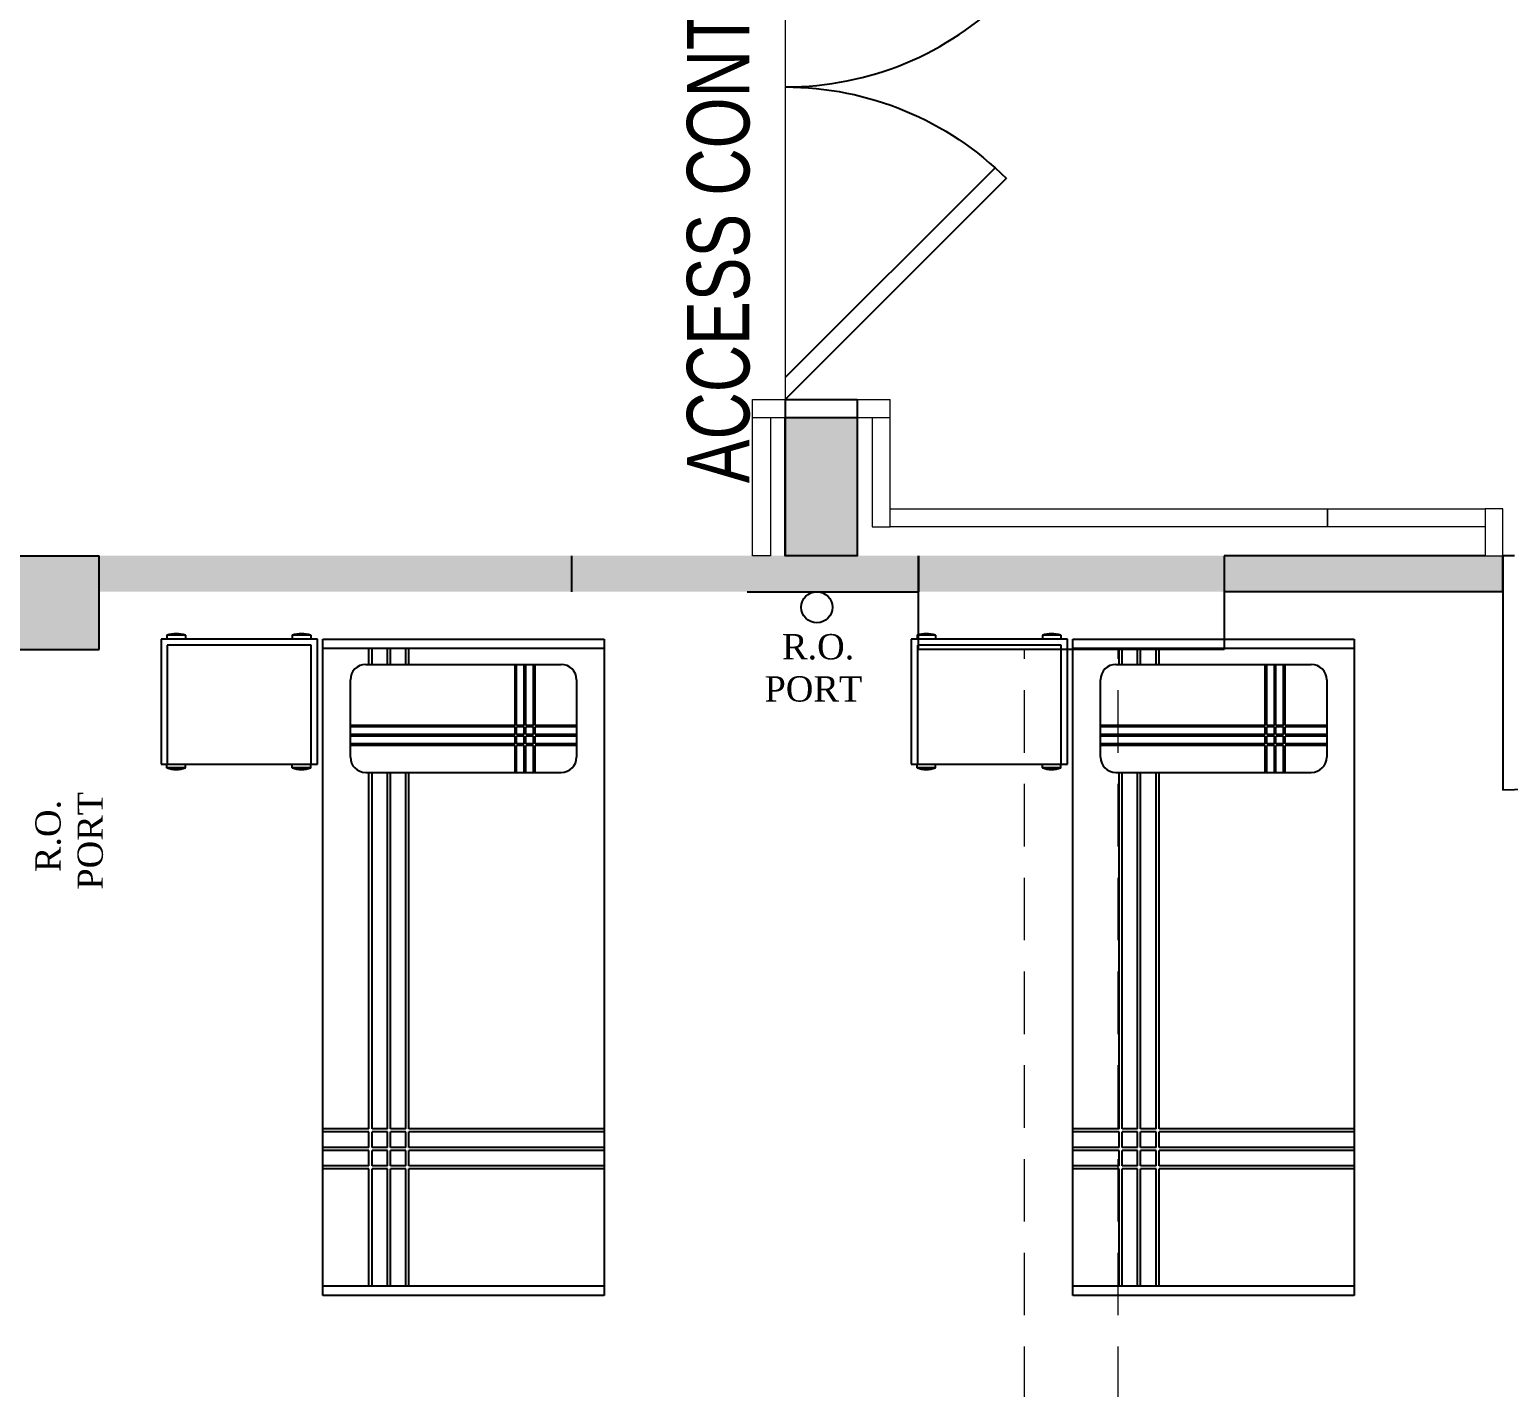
# Model space of a CAD drawing. Extents: x 11034434 to 11724204, y -4674497 to -3911811.
# Drawn here: x 11299033 to 11303764, y -4655363 to -4651018 of the extents above; entities that cross this region are included whole.
import ezdxf

# ---------------------------------------------------------------- set-up
doc = ezdxf.new("R2010")
doc.units = 0
doc.header["$MEASUREMENT"] = 0
doc.linetypes.add('CENTER', pattern=[0])
doc.linetypes.add('HIDDEN', pattern=[0.375, 0.25, -0.125])
doc.layers.get('0').update_dxf_attribs({"color": 251, "linetype": 'CONTINUOUS'})
for name, color, linetype, lineweight in [('0.0', 251, 'CONTINUOUS', 0), ('OT TEXT', 251, 'CONTINUOUS', 5), ('WALL PANEL', 7, 'CONTINUOUS', 15)]:
    doc.layers.add(name, color=color, linetype=linetype, lineweight=lineweight)
for name, color, linetype in [('BEAM', 251, 'CONTINUOUS'), ('HATCH', 251, 'CONTINUOUS'), ('HS', 251, 'CONTINUOUS')]:
    doc.layers.add(name, color=color, linetype=linetype)
doc.styles.add('ARIAL', font='arial.ttf', dxfattribs={"width": 0.75})
doc.styles.get("Standard").update_dxf_attribs({"font": 'arial.ttf'})

msp = doc.modelspace()

# ---------------------------------------------------------------- hatches: boundary and pattern name
at = {"layer": 'HATCH', "ltscale": 500}
h = msp.add_hatch(color=251, dxfattribs=at)
h.dxf.hatch_style = 1
h.paths.add_polyline_path([(11284390.7, -4648802), (11284690.7, -4648802), (11284690.7, -4649702), (11284390.7, -4649702)])
h.paths.add_polyline_path([(11327800.7, -4652667), (11328700.7, -4652667), (11328700.7, -4652967), (11327800.7, -4652967)])
h.paths.add_polyline_path([(11302215.7, -4658732), (11302515.7, -4658732), (11302515.7, -4659632), (11302215.7, -4659632)])
h.paths.add_polyline_path([(11324600.7, -4658732), (11325200.7, -4658732), (11325200.7, -4659032), (11324600.7, -4659032)])
h.paths.add_polyline_path([(11280960.7, -4640612), (11281710.7, -4640612), (11281710.7, -4640912), (11280960.7, -4640912)])
h.paths.add_polyline_path([(11280960.7, -4644142), (11281860.7, -4644142), (11281860.7, -4644442), (11280960.7, -4644442)])
h.paths.add_polyline_path([(11317942.4, -4658632), (11318770.7, -4658632), (11318770.7, -4658932), (11317942.4, -4658932)])
h.paths.add_polyline_path([(11294185.7, -4658032), (11294485.7, -4658032), (11294485.7, -4658932), (11294185.7, -4658932)])
h.paths.add_polyline_path([(11288015.7, -4658182), (11288315.7, -4658182), (11288315.7, -4658932), (11288015.7, -4658932)])
h.paths.add_polyline_path([(11287690.7, -4658957), (11287990.7, -4658957), (11287990.7, -4659707), (11287690.7, -4659707)])
h.paths.add_polyline_path([(11280960.7, -4629742), (11281710.7, -4629742), (11281710.7, -4630042), (11280960.7, -4630042)])
h.paths.add_polyline_path([(11327800.7, -4629742), (11328700.7, -4629742), (11328700.7, -4630042), (11327800.7, -4630042)])
h.paths.add_polyline_path([(11280860.7, -4648802), (11281160.7, -4648802), (11281160.7, -4649702), (11280860.7, -4649702)])
h.paths.add_polyline_path([(11287690.7, -4658182), (11287990.7, -4658182), (11287990.7, -4658932), (11287690.7, -4658932)])
h.paths.add_polyline_path([(11327700.7, -4616012), (11328000.7, -4616012), (11328000.7, -4615033.7), (11327700.7, -4615033.7)])
h.paths.add_polyline_path([(11280960.7, -4637012), (11281710.7, -4637012), (11281710.7, -4637312), (11280960.7, -4637312)])
h.paths.add_polyline_path([(11309415.7, -4658732), (11309715.7, -4658732), (11309715.7, -4659632), (11309415.7, -4659632)])
h.paths.add_polyline_path([(11327800.7, -4609782), (11328700.7, -4609782), (11328700.7, -4610082), (11327800.7, -4610082)])
h.paths.add_polyline_path([(11327800.7, -4626142), (11328700.7, -4626142), (11328700.7, -4626442), (11327800.7, -4626442)])
h.paths.add_polyline_path([(11280960.7, -4633412), (11281710.7, -4633412), (11281710.7, -4633712), (11280960.7, -4633712)])
h.paths.add_polyline_path([(11313015.7, -4652702), (11313315.7, -4652702), (11313315.7, -4653602), (11313015.7, -4653602)])
h.paths.add_polyline_path([(11327800.7, -4633412), (11328700.7, -4633412), (11328700.7, -4633712), (11327800.7, -4633712)])
h.paths.add_polyline_path([(11286005.7, -4619012), (11286305.7, -4619012), (11286305.7, -4619612), (11286005.7, -4619612)])
h.paths.add_polyline_path([(11280960.7, -4619012), (11281860.7, -4619012), (11281860.7, -4619312), (11280960.7, -4619312)])
h.paths.add_polyline_path([(11327800.7, -4619012), (11328600.7, -4619012), (11328600.7, -4619312), (11327800.7, -4619312)])
h.paths.add_polyline_path([(11324600.7, -4647742), (11325299.6, -4647742), (11325299.6, -4648042), (11324600.7, -4648042)])
h.paths.add_polyline_path([(11321770.7, -4658632), (11322598.9, -4658632), (11322598.9, -4658932), (11321770.7, -4658932)])
h.paths.add_polyline_path([(11327800.7, -4640612), (11328700.7, -4640612), (11328700.7, -4640912), (11327800.7, -4640912)])
h.paths.add_polyline_path([(11286005.7, -4615412), (11286305.7, -4615412), (11286305.7, -4616012), (11286005.7, -4616012)])
h.paths.add_polyline_path([(11286330.7, -4615412), (11286630.7, -4615412), (11286630.7, -4616012), (11286330.7, -4616012)])
h.paths.add_polyline_path([(11282340.7, -4615112), (11282640.7, -4615112), (11282640.7, -4616012), (11282340.7, -4616012)])
h.paths.add_polyline_path([(11327800.7, -4658632), (11328700.7, -4658632), (11328700.7, -4658932), (11327800.7, -4658932)])
h.paths.add_polyline_path([(11300450.7, -4607482), (11300750.7, -4607482), (11300750.7, -4608382), (11300450.7, -4608382)])
h.paths.add_polyline_path([(11306480.7, -4607482), (11306780.7, -4607482), (11306780.7, -4608382), (11306480.7, -4608382)])
h.paths.add_polyline_path([(11284390.7, -4658182), (11284690.7, -4658182), (11284690.7, -4658932), (11284390.7, -4658932)])
h.paths.add_polyline_path([(11286330.7, -4619012), (11286630.7, -4619012), (11286630.7, -4619612), (11286330.7, -4619612)])
h.paths.add_polyline_path([(11297150.7, -4607482), (11297450.7, -4607482), (11297450.7, -4608382), (11297150.7, -4608382)])
h.paths.add_polyline_path([(11282340.7, -4609232), (11282640.7, -4609232), (11282640.7, -4609982), (11282340.7, -4609982)])
h.paths.add_polyline_path([(11286005.7, -4622612), (11286305.7, -4622612), (11286305.7, -4623212), (11286005.7, -4623212)])
h.paths.add_polyline_path([(11286330.7, -4623212), (11286630.7, -4623212), (11286630.7, -4622612), (11286330.7, -4622612)])
h.paths.add_polyline_path([(11284390.7, -4643692), (11284690.7, -4643692), (11284690.7, -4644442), (11284390.7, -4644442)])
h.paths.add_polyline_path([(11286005.7, -4609232), (11286305.7, -4609232), (11286305.7, -4609982), (11286005.7, -4609982)])
h.paths.add_polyline_path([(11283940.7, -4658957), (11284690.7, -4658957), (11284690.7, -4659257), (11283940.7, -4659257)])
h.paths.add_polyline_path([(11313015.7, -4658732), (11313315.7, -4658732), (11313315.7, -4659632), (11313015.7, -4659632)])
h.paths.add_polyline_path([(11284390.7, -4652702), (11284690.7, -4652702), (11284690.7, -4653452), (11284390.7, -4653452)])
h.paths.add_polyline_path([(11305815.7, -4658732), (11306115.7, -4658732), (11306115.7, -4659632), (11305815.7, -4659632)])
h.paths.add_polyline_path([(11327800.7, -4622612), (11328700.7, -4622612), (11328700.7, -4622912), (11327800.7, -4622912)])
h.paths.add_polyline_path([(11280960.7, -4626142), (11281710.7, -4626142), (11281710.7, -4626442), (11280960.7, -4626442)])
h.paths.add_polyline_path([(11321770.7, -4658957), (11322370.7, -4658957), (11322370.7, -4659257), (11321770.7, -4659257)])
h.paths.add_polyline_path([(11280685.7, -4658957), (11281435.7, -4658957), (11281435.7, -4659257), (11280685.7, -4659257)])
h.paths.add_polyline_path([(11318170.7, -4658957), (11318770.7, -4658957), (11318770.7, -4659257), (11318170.7, -4659257)])
h.paths.add_polyline_path([(11281860.7, -4622612), (11280960.7, -4622612), (11280960.7, -4622912), (11281860.7, -4622912)])
h.paths.add_polyline_path([(11294185.7, -4652702), (11294485.7, -4652702), (11294485.7, -4653602), (11294185.7, -4653602)])
h.paths.add_polyline_path([(11298615.7, -4658732), (11298915.7, -4658732), (11298915.7, -4659632), (11298615.7, -4659632)])
h.paths.add_polyline_path([(11318470.7, -4652702), (11318770.7, -4652702), (11318770.7, -4653602), (11318470.7, -4653602)])
h.paths.add_polyline_path([(11327800.7, -4644142), (11328700.7, -4644142), (11328700.7, -4644442), (11327800.7, -4644442)])
h.paths.add_polyline_path([(11327800.7, -4649402), (11328778.9, -4649402), (11328778.9, -4649702), (11327800.7, -4649702)])
h.paths.add_polyline_path([(11288760.7, -4609082), (11289060.7, -4609082), (11289060.7, -4609982), (11288760.7, -4609982)])
edge = h.paths.add_edge_path()
edge.add_line((11309265.7, -4609082), (11309265.7, -4609982))
edge.add_line((11321770.7, -4649702), (11322748.9, -4649702))
edge.add_line((11287690.7, -4643692), (11287690.7, -4644442))
edge.add_line((11309565.7, -4616012), (11309565.7, -4615112))
edge.add_line((11287990.7, -4653452), (11287990.7, -4652702))
edge.add_line((11288015.7, -4652702), (11288015.7, -4653452))
h.paths.add_polyline_path([(11306480.7, -4649402), (11307380.7, -4649402), (11307380.7, -4649702), (11306480.7, -4649702)], flags=17)
h.paths.add_polyline_path([(11291120.7, -4648802), (11291420.7, -4648802), (11291420.7, -4649702), (11291120.7, -4649702)], flags=17)
h.paths.add_polyline_path([(11288015.7, -4648952), (11288315.7, -4648952), (11288315.7, -4649702), (11288015.7, -4649702)], flags=17)
h.paths.add_polyline_path([(11288015.7, -4652702), (11288315.7, -4652702), (11288315.7, -4653452), (11288015.7, -4653452)], flags=17)
h.paths.add_polyline_path([(11296472.4, -4649402), (11297450.7, -4649402), (11297450.7, -4649702), (11296472.4, -4649702)], flags=17)
h.paths.add_polyline_path([(11298276.5, -4652702), (11299254.8, -4652702), (11299254.8, -4653002), (11298276.5, -4653002)], flags=17)
h.paths.add_polyline_path([(11311840.7, -4649402), (11312740.7, -4649402), (11312740.7, -4649702), (11311840.7, -4649702)], flags=17)
h.paths.add_polyline_path([(11300450.7, -4649402), (11301428.9, -4649402), (11301428.9, -4649702), (11300450.7, -4649702)], flags=17)
h.paths.add_polyline_path([(11317870.7, -4649402), (11318770.7, -4649402), (11318770.7, -4649702), (11317870.7, -4649702)], flags=17)
h.paths.add_polyline_path([(11287690.7, -4648952), (11287990.7, -4648952), (11287990.7, -4649702), (11287690.7, -4649702)], flags=17)
h.paths.add_polyline_path([(11287690.7, -4652702), (11287990.7, -4652702), (11287990.7, -4653452), (11287690.7, -4653452)], flags=17)
h.paths.add_polyline_path([(11311840.7, -4622612), (11312740.7, -4622612), (11312740.7, -4622912), (11311840.7, -4622912)], flags=17)
h.paths.add_polyline_path([(11306480.7, -4615412), (11306780.7, -4615412), (11306780.7, -4616012), (11306480.7, -4616012)], flags=16)
h.paths.add_polyline_path([(11306480.7, -4629742), (11307380.7, -4629742), (11307380.7, -4630042), (11306480.7, -4630042)], flags=17)
h.paths.add_polyline_path([(11303250.7, -4613552), (11303850.7, -4613552), (11303850.7, -4613852), (11303250.7, -4613852)], flags=17)
h.paths.add_polyline_path([(11303250.7, -4615712), (11303850.7, -4615712), (11303850.7, -4616012), (11303250.7, -4616012)], flags=16)
h.paths.add_polyline_path([(11311840.7, -4644142), (11312740.7, -4644142), (11312740.7, -4644442), (11311840.7, -4644442)], flags=17)
h.paths.add_polyline_path([(11287690.7, -4643692), (11287990.7, -4643692), (11287990.7, -4644442), (11287690.7, -4644442)], flags=17)
h.paths.add_polyline_path([(11297450.7, -4633712), (11296550.7, -4633712), (11296550.7, -4633412), (11297450.7, -4633412)], flags=17)
h.paths.add_polyline_path([(11290520.7, -4640612), (11291420.7, -4640612), (11291420.7, -4640912), (11290520.7, -4640912)], flags=17)
h.paths.add_polyline_path([(11297150.7, -4643842), (11297450.7, -4643842), (11297450.7, -4644742), (11297150.7, -4644742)], flags=17)
h.paths.add_polyline_path([(11290520.7, -4644142), (11291420.7, -4644142), (11291420.7, -4644442), (11290520.7, -4644442)], flags=17)
h.paths.add_polyline_path([(11306480.7, -4640612), (11307380.7, -4640612), (11307380.7, -4640912), (11306480.7, -4640912)], flags=17)
h.paths.add_polyline_path([(11288015.7, -4643692), (11288315.7, -4643692), (11288315.7, -4644442), (11288015.7, -4644442)], flags=17)
h.paths.add_polyline_path([(11290520.7, -4637012), (11291420.7, -4637012), (11291420.7, -4637312), (11290520.7, -4637312)], flags=17)
h.paths.add_polyline_path([(11311840.7, -4626142), (11312740.7, -4626142), (11312740.7, -4626442), (11311840.7, -4626442)], flags=17)
h.paths.add_polyline_path([(11311840.7, -4637012), (11312740.7, -4637012), (11312740.7, -4637312), (11311840.7, -4637312)], flags=17)
h.paths.add_polyline_path([(11311840.7, -4633412), (11312740.7, -4633412), (11312740.7, -4633712), (11311840.7, -4633712)], flags=17)
h.paths.add_polyline_path([(11315340.7, -4647742), (11315940.7, -4647742), (11315940.7, -4648042), (11315340.7, -4648042)], flags=17)
h.paths.add_polyline_path([(11321770.7, -4629742), (11322670.7, -4629742), (11322670.7, -4630042), (11321770.7, -4630042)], flags=17)
h.paths.add_polyline_path([(11317870.7, -4629742), (11318770.7, -4629742), (11318770.7, -4630042), (11317870.7, -4630042)], flags=17)
h.paths.add_polyline_path([(11300450.7, -4636712), (11300750.7, -4636712), (11300750.7, -4637612), (11300450.7, -4637612)], flags=17)
h.paths.add_polyline_path([(11306480.7, -4637012), (11307380.7, -4637012), (11307380.7, -4637312), (11306480.7, -4637312)], flags=17)
h.paths.add_polyline_path([(11321770.7, -4649402), (11322748.9, -4649402), (11322748.9, -4649702), (11321770.7, -4649702)], flags=17)
h.paths.add_polyline_path([(11297150.7, -4636712), (11297450.7, -4636712), (11297450.7, -4637612), (11297150.7, -4637612)], flags=17)
h.paths.add_polyline_path([(11318470.7, -4636712), (11318770.7, -4636712), (11318770.7, -4637612), (11318470.7, -4637612)], flags=17)
h.paths.add_polyline_path([(11300450.7, -4629742), (11301350.7, -4629742), (11301350.7, -4630042), (11300450.7, -4630042)], flags=17)
h.paths.add_polyline_path([(11313568.2, -4615712), (11314468.2, -4615712), (11314468.2, -4616012), (11313568.2, -4616012)], flags=17)
h.paths.add_polyline_path([(11317870.7, -4615712), (11318770.7, -4615712), (11318770.7, -4616012), (11317870.7, -4616012)], flags=17)
h.paths.add_polyline_path([(11321770.7, -4615712), (11322670.7, -4615712), (11322670.7, -4616012), (11321770.7, -4616012)], flags=17)
h.paths.add_polyline_path([(11306480.7, -4633412), (11307380.7, -4633412), (11307380.7, -4633712), (11306480.7, -4633712)], flags=17)
h.paths.add_polyline_path([(11300450.7, -4633412), (11301350.7, -4633412), (11301350.7, -4633712), (11300450.7, -4633712)], flags=17)
h.paths.add_polyline_path([(11294020.7, -4647742), (11294620.7, -4647742), (11294620.7, -4648042), (11294020.7, -4648042)], flags=17)
h.paths.add_polyline_path([(11306480.7, -4622612), (11307380.7, -4622612), (11307380.7, -4622912), (11306480.7, -4622912)], flags=17)
h.paths.add_polyline_path([(11290520.7, -4633412), (11291420.7, -4633412), (11291420.7, -4633712), (11290520.7, -4633712)], flags=17)
h.paths.add_polyline_path([(11321770.7, -4633412), (11322670.7, -4633412), (11322670.7, -4633712), (11321770.7, -4633712)], flags=17)
h.paths.add_polyline_path([(11317870.7, -4633412), (11318770.7, -4633412), (11318770.7, -4633712), (11317870.7, -4633712)], flags=17)
h.paths.add_polyline_path([(11321770.7, -4636712), (11322070.7, -4636712), (11322070.7, -4637612), (11321770.7, -4637612)], flags=17)
h.paths.add_polyline_path([(11300450.7, -4640312), (11300750.7, -4640312), (11300750.7, -4641212), (11300450.7, -4641212)], flags=17)
h.paths.add_polyline_path([(11321770.7, -4643842), (11322070.7, -4643842), (11322070.7, -4644742), (11321770.7, -4644742)], flags=17)
h.paths.add_polyline_path([(11306480.7, -4626142), (11307380.7, -4626142), (11307380.7, -4626442), (11306480.7, -4626442)], flags=17)
h.paths.add_polyline_path([(11318470.7, -4625842), (11318770.7, -4625842), (11318770.7, -4626742), (11318470.7, -4626742)], flags=17)
h.paths.add_polyline_path([(11321770.7, -4625842), (11322070.7, -4625842), (11322070.7, -4626742), (11321770.7, -4626742)], flags=17)
h.paths.add_polyline_path([(11296550.7, -4629742), (11297450.7, -4629742), (11297450.7, -4630042), (11296550.7, -4630042)], flags=17)
h.paths.add_polyline_path([(11311645.4, -4629741.8), (11312740.7, -4629742), (11312740.7, -4630042), (11311645.4, -4630041.8)], flags=17)
h.paths.add_polyline_path([(11290520.7, -4629742), (11291420.7, -4629742), (11291420.7, -4630042), (11290520.7, -4630042)], flags=17)
h.paths.add_polyline_path([(11305476.5, -4652702), (11306454.8, -4652702), (11306454.8, -4653002), (11305476.5, -4653002)], flags=17)
h.paths.add_polyline_path([(11297150.7, -4640312), (11297450.7, -4640312), (11297450.7, -4641212), (11297150.7, -4641212)], flags=17)
h.paths.add_polyline_path([(11293005.7, -4609982), (11293305.7, -4609982), (11293305.7, -4609182), (11293005.7, -4609182)], flags=17)
h.paths.add_polyline_path([(11321770.7, -4622312), (11322070.7, -4622312), (11322070.7, -4623212), (11321770.7, -4623212)], flags=17)
h.paths.add_polyline_path([(11297150.7, -4612952), (11297450.7, -4612952), (11297450.7, -4613852), (11297150.7, -4613852)], flags=17)
h.paths.add_polyline_path([(11311840.7, -4619012), (11312740.7, -4619012), (11312740.7, -4619312), (11311840.7, -4619312)], flags=17)
h.paths.add_polyline_path([(11306480.7, -4612952), (11306780.7, -4612952), (11306780.7, -4613852), (11306480.7, -4613852)], flags=17)
h.paths.add_polyline_path([(11293005.7, -4615112), (11293305.7, -4615112), (11293305.7, -4616012), (11293005.7, -4616012)], flags=17)
h.paths.add_polyline_path([(11309265.7, -4615112), (11309565.7, -4615112), (11309565.7, -4616012), (11309265.7, -4616012)], flags=16)
h.paths.add_polyline_path([(11290520.7, -4619012), (11291420.7, -4619012), (11291420.7, -4619312), (11290520.7, -4619312)], flags=17)
h.paths.add_polyline_path([(11300450.7, -4619012), (11301095.7, -4619012), (11301095.7, -4619312), (11300450.7, -4619312)], flags=17)
h.paths.add_polyline_path([(11288760.7, -4615112), (11289060.7, -4615112), (11289060.7, -4616012), (11288760.7, -4616012)], flags=17)
h.paths.add_polyline_path([(11318470.7, -4609082), (11318770.7, -4609082), (11318770.7, -4609982), (11318470.7, -4609982)], flags=17)
h.paths.add_polyline_path([(11297150.7, -4615112), (11297450.7, -4615112), (11297450.7, -4616012), (11297150.7, -4616012)], flags=17)
h.paths.add_polyline_path([(11313868.2, -4609082), (11314168.2, -4609082), (11314168.2, -4609982), (11313868.2, -4609982)], flags=17)
h.paths.add_polyline_path([(11321770.7, -4619012), (11322670.7, -4619012), (11322670.7, -4619312), (11321770.7, -4619312)], flags=17)
h.paths.add_polyline_path([(11297150.7, -4625842), (11297450.7, -4625842), (11297450.7, -4626742), (11297150.7, -4626742)], flags=17)
h.paths.add_polyline_path([(11290520.7, -4622612), (11291420.7, -4622612), (11291420.7, -4622912), (11290520.7, -4622912)], flags=17)
h.paths.add_polyline_path([(11309265.7, -4609082), (11309565.7, -4609082), (11309565.7, -4609982), (11309265.7, -4609982)], flags=17)
h.paths.add_polyline_path([(11317870.7, -4619012), (11318770.7, -4619012), (11318770.7, -4619312), (11317870.7, -4619312)], flags=17)
h.paths.add_polyline_path([(11321770.7, -4609082), (11322070.7, -4609082), (11322070.7, -4609982), (11321770.7, -4609982)], flags=17)
h.paths.add_polyline_path([(11309076.5, -4652702), (11310054.8, -4652702), (11310054.8, -4653002), (11309076.5, -4653002)], flags=17)
h.paths.add_polyline_path([(11306480.7, -4619012), (11307380.7, -4619012), (11307380.7, -4619312), (11306480.7, -4619312)], flags=17)
h.paths.add_polyline_path([(11306480.7, -4644142), (11307380.7, -4644142), (11307380.7, -4644442), (11306480.7, -4644442)], flags=17)
h.paths.add_polyline_path([(11300450.7, -4622312), (11300750.7, -4622312), (11300750.7, -4623212), (11300450.7, -4623212)], flags=17)
h.paths.add_polyline_path([(11311840.7, -4640612), (11312740.7, -4640612), (11312740.7, -4640912), (11311840.7, -4640912)], flags=17)
h.paths.add_polyline_path([(11297150.7, -4623212), (11297450.7, -4623212), (11297450.7, -4622314.4), (11297150.7, -4622314.4)], flags=17)
h.paths.add_polyline_path([(11318470.7, -4640312), (11318770.7, -4640312), (11318770.7, -4641212), (11318470.7, -4641212)], flags=17)
h.paths.add_polyline_path([(11300450.7, -4643842), (11300750.7, -4643842), (11300750.7, -4644742), (11300450.7, -4644742)], flags=17)
h.paths.add_polyline_path([(11321770.7, -4640312), (11322070.7, -4640312), (11322070.7, -4641212), (11321770.7, -4641212)], flags=17)
h.paths.add_polyline_path([(11296472.4, -4619012), (11297450.7, -4619012), (11297450.7, -4619312), (11296472.4, -4619312)], flags=17)
h.paths.add_polyline_path([(11318470.7, -4643842), (11318770.7, -4643842), (11318770.7, -4644742), (11318470.7, -4644742)], flags=17)
h.paths.add_polyline_path([(11300450.7, -4625842), (11300750.7, -4625842), (11300750.7, -4626742), (11300450.7, -4626742)], flags=17)
h.paths.add_polyline_path([(11290520.7, -4626142), (11291420.7, -4626142), (11291420.7, -4626442), (11290520.7, -4626442)], flags=17)
h.paths.add_polyline_path([(11318470.7, -4622312), (11318770.7, -4622312), (11318770.7, -4623212), (11318470.7, -4623212)], flags=17)
h.paths.add_polyline_path([(11322070.7, -4652759.1), (11321770.7, -4652759.1), (11321770.7, -4653680.2), (11322070.7, -4653680.2)])
at = {"layer": 'HS', "linetype": 'CENTER', "ltscale": 500, "true_color": 0x636466}
h = msp.add_hatch(color=251, dxfattribs=at)
h.dxf.hatch_style = 1
h.paths.add_polyline_path([(11301680.7, -4649702), (11301450.7, -4649702), (11301450.7, -4650144.8), (11301680.7, -4650144.8)])
h.paths.add_polyline_path([(11301450.7, -4652702), (11301680.7, -4652702), (11301680.7, -4652259.1), (11301450.7, -4652259.1)])
at = {"layer": 'HS', "lineweight": -3, "ltscale": 500}
h = msp.add_hatch(color=256, dxfattribs=at)
h.dxf.hatch_style = 1
h.paths.add_polyline_path([(11302854.8, -4652702), (11300767.5, -4652702), (11300767.5, -4652817), (11302854.8, -4652817)])
h.paths.add_polyline_path([(11300767.5, -4652702), (11299254.8, -4652702), (11299254.8, -4652817), (11300767.5, -4652817)])
h = msp.add_hatch(color=256, dxfattribs=at)
h.dxf.hatch_style = 1
h.paths.add_polyline_path([(11303746.5, -4652817), (11303718, -4652817), (11303746.5, -4652817)], flags=16)
h.paths.add_polyline_path([(11303746.5, -4652702), (11303746.5, -4652817), (11303746.5, -4652702)], flags=16)
h.paths.add_polyline_path([(11303746.5, -4652817), (11303746.5, -4652702), (11302854.8, -4652702), (11302854.8, -4652817)])

# ---------------------------------------------------------------- linework, layer by layer
at = {"lineweight": 25}
for p, q in [((11301451.6, -4652130.4), (11302121.6, -4651460.4)), ((11301450.7, -4652202), (11302157.8, -4651494.9)), ((11301450.7, -4652202), (11301450.7, -4652702)), ((11301450.7, -4652202), (11301680.7, -4652202)), ((11301450.7, -4652202), (11301680.7, -4652202)), ((11301680.7, -4652202), (11301680.7, -4652702)), ((11294485.7, -4652702), (11299254.8, -4652702)), ((11299254.8, -4653002), (11299254.8, -4652702)), ((11301876.5, -4652702), (11301876.5, -4652817)), ((11303689.4, -4652702), (11302854.8, -4652702)), ((11303746.5, -4652817), (11303746.5, -4652702)), ((11303746.5, -4652702), (11303746.5, -4652817)), ((11303746.5, -4652702), (11303746.5, -4653452)), ((11301328.5, -4652817), (11301876.5, -4652817)), ((11303746.5, -4652817), (11302854.8, -4652817)), ((11299953.4, -4652968.4), (11299453.4, -4652968.4)), ((11299453.4, -4652968.4), (11299453.4, -4653368.4)), ((11299531.3, -4652956.2), (11299472.2, -4652956.2)), ((11299472.2, -4652956.2), (11299472.2, -4652968.4)), ((11299531.3, -4652956.2), (11299531.3, -4652968.4)), ((11299932.3, -4652956.2), (11299873.3, -4652956.2)), ((11299873.3, -4652956.2), (11299873.3, -4652968.4)), ((11299932.3, -4652956.2), (11299932.3, -4652968.4)), ((11299953.4, -4653368.4), (11299953.4, -4652968.4)), ((11299970.9, -4655068.4), (11299970.9, -4652968.4)), ((11299970.9, -4652968.4), (11300870.9, -4652968.4)), ((11300870.9, -4652968.4), (11300870.9, -4655068.4)), ((11302353.4, -4652968.4), (11301853.4, -4652968.4)), ((11301853.4, -4652968.4), (11301853.4, -4653368.4)), ((11301931.3, -4652956.2), (11301872.2, -4652956.2)), ((11301872.2, -4652956.2), (11301872.2, -4652968.4)), ((11301931.3, -4652956.2), (11301931.3, -4652968.4)), ((11302332.3, -4652956.2), (11302273.3, -4652956.2)), ((11302273.3, -4652956.2), (11302273.3, -4652968.4)), ((11302332.3, -4652956.2), (11302332.3, -4652968.4)), ((11302353.4, -4653368.4), (11302353.4, -4652968.4)), ((11302370.9, -4655068.4), (11302370.9, -4652968.4)), ((11302370.9, -4652968.4), (11303270.9, -4652968.4)), ((11303270.9, -4652968.4), (11303270.9, -4655068.4)), ((11298276.5, -4653002), (11299254.8, -4653002)), ((11299933.7, -4652988.1), (11299473.1, -4652988.1)), ((11299473.1, -4652988.1), (11299473.1, -4653368.4)), ((11299933.7, -4653368.4), (11299933.7, -4652988.1)), ((11299970.9, -4652997.9), (11300870.9, -4652997.9)), ((11302333.7, -4652988.1), (11301873.1, -4652988.1)), ((11301873.1, -4652988.1), (11301873.1, -4653368.4)), ((11302333.7, -4653368.4), (11302333.7, -4652988.1)), ((11302370.9, -4652997.9), (11303270.9, -4652997.9)), ((11300108.2, -4653049.4), (11300733.6, -4653049.4)), ((11302508.2, -4653049.4), (11303133.6, -4653049.4)), ((11300059, -4653346), (11300059, -4653098.6)), ((11300782.8, -4653098.6), (11300782.8, -4653346)), ((11302459, -4653346), (11302459, -4653098.6)), ((11303182.8, -4653098.6), (11303182.8, -4653346)), ((11299453.4, -4653368.4), (11299953.4, -4653368.4)), ((11299472.2, -4653380.5), (11299472.2, -4653368.4)), ((11299531.3, -4653380.5), (11299472.2, -4653380.5)), ((11299531.3, -4653380.5), (11299531.3, -4653368.4)), ((11299873.3, -4653380.5), (11299873.3, -4653368.4)), ((11299932.3, -4653380.5), (11299873.3, -4653380.5)), ((11299932.3, -4653380.5), (11299932.3, -4653368.4)), ((11300108.2, -4653395.2), (11300733.6, -4653395.2)), ((11301853.4, -4653368.4), (11302353.4, -4653368.4)), ((11301872.2, -4653380.5), (11301872.2, -4653368.4)), ((11301931.3, -4653380.5), (11301872.2, -4653380.5)), ((11301931.3, -4653380.5), (11301931.3, -4653368.4)), ((11302273.3, -4653380.5), (11302273.3, -4653368.4)), ((11302332.3, -4653380.5), (11302273.3, -4653380.5)), ((11302332.3, -4653380.5), (11302332.3, -4653368.4)), ((11302508.2, -4653395.2), (11303133.6, -4653395.2)), ((11300870.9, -4655038.8), (11299970.9, -4655038.8)), ((11303270.9, -4655038.8), (11302370.9, -4655038.8)), ((11300870.9, -4655068.4), (11299970.9, -4655068.4)), ((11303270.9, -4655068.4), (11302370.9, -4655068.4))]:
    msp.add_line(p, q, dxfattribs=at)
at = {"lineweight": 25, "ltscale": 500}
for p, q in [((11300767.5, -4652817), (11300767.5, -4652702)), ((11301876.5, -4653002), (11301876.5, -4652702)), ((11302854.8, -4652702), (11302854.8, -4653002)), ((11302854.8, -4653002), (11301876.5, -4653002))]:
    msp.add_line(p, q, dxfattribs=at)
at = {"lineweight": 25, "ltscale": 0.75}
for p, q in [((11300118.5, -4653049.4), (11300118.5, -4652997.9)), ((11300128.4, -4653049.4), (11300128.4, -4652997.9)), ((11300177.6, -4653049.4), (11300177.6, -4652997.9)), ((11300187.4, -4653049.4), (11300187.4, -4652997.9)), ((11300236.7, -4653049.4), (11300236.7, -4652997.9)), ((11300246.5, -4653049.4), (11300246.5, -4652997.9)), ((11302518.5, -4653049.4), (11302518.5, -4652997.9)), ((11302528.4, -4653049.4), (11302528.4, -4652997.9)), ((11302577.6, -4653049.4), (11302577.6, -4652997.9)), ((11302587.4, -4653049.4), (11302587.4, -4652997.9)), ((11302636.7, -4653049.4), (11302636.7, -4652997.9)), ((11302646.5, -4653049.4), (11302646.5, -4652997.9)), ((11300586, -4653244.4), (11300586, -4653049.4)), ((11300591, -4653244.4), (11300591, -4653049.4)), ((11300615.6, -4653244.4), (11300615.6, -4653049.4)), ((11300620.5, -4653244.4), (11300620.5, -4653049.4)), ((11300645.1, -4653244.4), (11300645.1, -4653049.4)), ((11300650, -4653244.4), (11300650, -4653049.4)), ((11302986, -4653244.4), (11302986, -4653049.4)), ((11302991, -4653244.4), (11302991, -4653049.4)), ((11303015.6, -4653244.4), (11303015.6, -4653049.4)), ((11303020.5, -4653244.4), (11303020.5, -4653049.4)), ((11303045.1, -4653244.4), (11303045.1, -4653049.4)), ((11303050, -4653244.4), (11303050, -4653049.4)), ((11300586, -4653244.4), (11300059, -4653244.4)), ((11300586, -4653249.3), (11300059, -4653249.3)), ((11300586, -4653273.9), (11300586, -4653249.3)), ((11300615.6, -4653244.4), (11300591, -4653244.4)), ((11300591, -4653273.9), (11300591, -4653249.3)), ((11300615.6, -4653249.3), (11300591, -4653249.3)), ((11300615.6, -4653273.9), (11300615.6, -4653249.3)), ((11300645.1, -4653244.4), (11300620.5, -4653244.4)), ((11300620.5, -4653273.9), (11300620.5, -4653249.3)), ((11300645.1, -4653249.3), (11300620.5, -4653249.3)), ((11300645.1, -4653273.9), (11300645.1, -4653249.3)), ((11300782.8, -4653244.4), (11300650, -4653244.4)), ((11300650, -4653273.9), (11300650, -4653249.3)), ((11300782.8, -4653249.3), (11300650, -4653249.3)), ((11302986, -4653244.4), (11302459, -4653244.4)), ((11302986, -4653249.3), (11302459, -4653249.3)), ((11302986, -4653273.9), (11302986, -4653249.3)), ((11303015.6, -4653244.4), (11302991, -4653244.4)), ((11302991, -4653273.9), (11302991, -4653249.3)), ((11303015.6, -4653249.3), (11302991, -4653249.3)), ((11303015.6, -4653273.9), (11303015.6, -4653249.3)), ((11303045.1, -4653244.4), (11303020.5, -4653244.4)), ((11303020.5, -4653273.9), (11303020.5, -4653249.3)), ((11303045.1, -4653249.3), (11303020.5, -4653249.3)), ((11303045.1, -4653273.9), (11303045.1, -4653249.3)), ((11303182.8, -4653244.4), (11303050, -4653244.4)), ((11303050, -4653273.9), (11303050, -4653249.3)), ((11303182.8, -4653249.3), (11303050, -4653249.3)), ((11300586, -4653273.9), (11300059, -4653273.9)), ((11300586, -4653278.8), (11300059, -4653278.8)), ((11300586, -4653303.4), (11300059, -4653303.4)), ((11300586, -4653308.4), (11300059, -4653308.4)), ((11300586, -4653303.4), (11300586, -4653278.8)), ((11300586, -4653395.2), (11300586, -4653308.4)), ((11300615.6, -4653273.9), (11300591, -4653273.9)), ((11300615.6, -4653278.8), (11300591, -4653278.8)), ((11300591, -4653303.4), (11300591, -4653278.8)), ((11300615.6, -4653303.4), (11300591, -4653303.4)), ((11300615.6, -4653308.4), (11300591, -4653308.4)), ((11300591, -4653395.2), (11300591, -4653308.4)), ((11300615.6, -4653303.4), (11300615.6, -4653278.8)), ((11300615.6, -4653395.2), (11300615.6, -4653308.4)), ((11300645.1, -4653273.9), (11300620.5, -4653273.9)), ((11300645.1, -4653278.8), (11300620.5, -4653278.8)), ((11300620.5, -4653303.4), (11300620.5, -4653278.8)), ((11300645.1, -4653303.4), (11300620.5, -4653303.4)), ((11300645.1, -4653308.4), (11300620.5, -4653308.4)), ((11300620.5, -4653395.2), (11300620.5, -4653308.4)), ((11300645.1, -4653303.4), (11300645.1, -4653278.8)), ((11300645.1, -4653395.2), (11300645.1, -4653308.4)), ((11300782.8, -4653273.9), (11300650, -4653273.9)), ((11300650, -4653303.4), (11300650, -4653278.8)), ((11300782.8, -4653278.8), (11300650, -4653278.8)), ((11300782.8, -4653303.4), (11300650, -4653303.4)), ((11300782.8, -4653308.4), (11300650, -4653308.4)), ((11300650, -4653395.2), (11300650, -4653308.4)), ((11302986, -4653273.9), (11302459, -4653273.9)), ((11302986, -4653278.8), (11302459, -4653278.8)), ((11302986, -4653303.4), (11302459, -4653303.4)), ((11302986, -4653308.4), (11302459, -4653308.4)), ((11302986, -4653303.4), (11302986, -4653278.8)), ((11302986, -4653395.2), (11302986, -4653308.4)), ((11303015.6, -4653273.9), (11302991, -4653273.9)), ((11303015.6, -4653278.8), (11302991, -4653278.8)), ((11302991, -4653303.4), (11302991, -4653278.8)), ((11303015.6, -4653303.4), (11302991, -4653303.4)), ((11303015.6, -4653308.4), (11302991, -4653308.4)), ((11302991, -4653395.2), (11302991, -4653308.4)), ((11303015.6, -4653303.4), (11303015.6, -4653278.8)), ((11303015.6, -4653395.2), (11303015.6, -4653308.4)), ((11303045.1, -4653273.9), (11303020.5, -4653273.9)), ((11303045.1, -4653278.8), (11303020.5, -4653278.8)), ((11303020.5, -4653303.4), (11303020.5, -4653278.8)), ((11303045.1, -4653303.4), (11303020.5, -4653303.4)), ((11303045.1, -4653308.4), (11303020.5, -4653308.4)), ((11303020.5, -4653395.2), (11303020.5, -4653308.4)), ((11303045.1, -4653303.4), (11303045.1, -4653278.8)), ((11303045.1, -4653395.2), (11303045.1, -4653308.4)), ((11303182.8, -4653273.9), (11303050, -4653273.9)), ((11303050, -4653303.4), (11303050, -4653278.8)), ((11303182.8, -4653278.8), (11303050, -4653278.8)), ((11303182.8, -4653303.4), (11303050, -4653303.4)), ((11303182.8, -4653308.4), (11303050, -4653308.4)), ((11303050, -4653395.2), (11303050, -4653308.4)), ((11300118.5, -4654535.5), (11300118.5, -4653395.2)), ((11300128.4, -4654535.5), (11300128.4, -4653395.2)), ((11300177.6, -4654535.5), (11300177.6, -4653395.2)), ((11300187.4, -4654535.5), (11300187.4, -4653395.2)), ((11300236.7, -4654535.5), (11300236.7, -4653395.2)), ((11300246.5, -4654535.5), (11300246.5, -4653395.2)), ((11302518.5, -4654535.5), (11302518.5, -4653395.2)), ((11302528.4, -4654535.5), (11302528.4, -4653395.2)), ((11302577.6, -4654535.5), (11302577.6, -4653395.2)), ((11302587.4, -4654535.5), (11302587.4, -4653395.2)), ((11302636.7, -4654535.5), (11302636.7, -4653395.2)), ((11302646.5, -4654535.5), (11302646.5, -4653395.2)), ((11300118.5, -4654535.5), (11299970.9, -4654535.5)), ((11300177.6, -4654535.5), (11300128.4, -4654535.5)), ((11300236.7, -4654535.5), (11300187.4, -4654535.5)), ((11300870.9, -4654535.5), (11300246.5, -4654535.5)), ((11302518.5, -4654535.5), (11302370.9, -4654535.5)), ((11302577.6, -4654535.5), (11302528.4, -4654535.5)), ((11302636.7, -4654535.5), (11302587.4, -4654535.5)), ((11303270.9, -4654535.5), (11302646.5, -4654535.5)), ((11300118.5, -4654545.4), (11299970.9, -4654545.4)), ((11300118.5, -4654594.6), (11300118.5, -4654545.4)), ((11300128.4, -4654594.6), (11300128.4, -4654545.4)), ((11300177.6, -4654545.4), (11300128.4, -4654545.4)), ((11300177.6, -4654594.6), (11300177.6, -4654545.4)), ((11300187.4, -4654594.6), (11300187.4, -4654545.4)), ((11300236.7, -4654545.4), (11300187.4, -4654545.4)), ((11300236.7, -4654594.6), (11300236.7, -4654545.4)), ((11300246.5, -4654594.6), (11300246.5, -4654545.4)), ((11300870.9, -4654545.4), (11300246.5, -4654545.4)), ((11302518.5, -4654545.4), (11302370.9, -4654545.4)), ((11302518.5, -4654594.6), (11302518.5, -4654545.4)), ((11302528.4, -4654594.6), (11302528.4, -4654545.4)), ((11302577.6, -4654545.4), (11302528.4, -4654545.4)), ((11302577.6, -4654594.6), (11302577.6, -4654545.4)), ((11302587.4, -4654594.6), (11302587.4, -4654545.4)), ((11302636.7, -4654545.4), (11302587.4, -4654545.4)), ((11302636.7, -4654594.6), (11302636.7, -4654545.4)), ((11302646.5, -4654594.6), (11302646.5, -4654545.4)), ((11303270.9, -4654545.4), (11302646.5, -4654545.4)), ((11300118.5, -4654594.6), (11299970.9, -4654594.6)), ((11300118.5, -4654604.4), (11299970.9, -4654604.4)), ((11300118.5, -4654653.6), (11300118.5, -4654604.4)), ((11300177.6, -4654594.6), (11300128.4, -4654594.6)), ((11300128.4, -4654653.6), (11300128.4, -4654604.4)), ((11300177.6, -4654604.4), (11300128.4, -4654604.4)), ((11300177.6, -4654653.6), (11300177.6, -4654604.4)), ((11300236.7, -4654594.6), (11300187.4, -4654594.6)), ((11300187.4, -4654653.6), (11300187.4, -4654604.4)), ((11300236.7, -4654604.4), (11300187.4, -4654604.4)), ((11300236.7, -4654653.6), (11300236.7, -4654604.4)), ((11300870.9, -4654594.6), (11300246.5, -4654594.6)), ((11300246.5, -4654653.6), (11300246.5, -4654604.4)), ((11300870.9, -4654604.4), (11300246.5, -4654604.4)), ((11302518.5, -4654594.6), (11302370.9, -4654594.6)), ((11302518.5, -4654604.4), (11302370.9, -4654604.4)), ((11302518.5, -4654653.6), (11302518.5, -4654604.4)), ((11302577.6, -4654594.6), (11302528.4, -4654594.6)), ((11302528.4, -4654653.6), (11302528.4, -4654604.4)), ((11302577.6, -4654604.4), (11302528.4, -4654604.4)), ((11302577.6, -4654653.6), (11302577.6, -4654604.4)), ((11302636.7, -4654594.6), (11302587.4, -4654594.6)), ((11302587.4, -4654653.6), (11302587.4, -4654604.4)), ((11302636.7, -4654604.4), (11302587.4, -4654604.4)), ((11302636.7, -4654653.6), (11302636.7, -4654604.4)), ((11303270.9, -4654594.6), (11302646.5, -4654594.6)), ((11302646.5, -4654653.6), (11302646.5, -4654604.4)), ((11303270.9, -4654604.4), (11302646.5, -4654604.4)), ((11300118.5, -4654653.6), (11299970.9, -4654653.6)), ((11300118.5, -4654663.5), (11299970.9, -4654663.5)), ((11300118.5, -4655038.8), (11300118.5, -4654663.5)), ((11300177.6, -4654653.6), (11300128.4, -4654653.6)), ((11300128.4, -4655038.8), (11300128.4, -4654663.5)), ((11300177.6, -4654663.5), (11300128.4, -4654663.5)), ((11300177.6, -4655038.8), (11300177.6, -4654663.5)), ((11300236.7, -4654653.6), (11300187.4, -4654653.6)), ((11300187.4, -4655038.8), (11300187.4, -4654663.5)), ((11300236.7, -4654663.5), (11300187.4, -4654663.5)), ((11300236.7, -4655038.8), (11300236.7, -4654663.5)), ((11300870.9, -4654653.6), (11300246.5, -4654653.6)), ((11300246.5, -4655038.8), (11300246.5, -4654663.5)), ((11300870.9, -4654663.5), (11300246.5, -4654663.5)), ((11302518.5, -4654653.6), (11302370.9, -4654653.6)), ((11302518.5, -4654663.5), (11302370.9, -4654663.5)), ((11302518.5, -4655038.8), (11302518.5, -4654663.5)), ((11302577.6, -4654653.6), (11302528.4, -4654653.6)), ((11302528.4, -4655038.8), (11302528.4, -4654663.5)), ((11302577.6, -4654663.5), (11302528.4, -4654663.5)), ((11302577.6, -4655038.8), (11302577.6, -4654663.5)), ((11302636.7, -4654653.6), (11302587.4, -4654653.6)), ((11302587.4, -4655038.8), (11302587.4, -4654663.5)), ((11302636.7, -4654663.5), (11302587.4, -4654663.5)), ((11302636.7, -4655038.8), (11302636.7, -4654663.5)), ((11303270.9, -4654653.6), (11302646.5, -4654653.6)), ((11302646.5, -4655038.8), (11302646.5, -4654663.5)), ((11303270.9, -4654663.5), (11302646.5, -4654663.5))]:
    msp.add_line(p, q, dxfattribs=at)
at = {"color": 251, "linetype": 'CENTER', "ltscale": 500}
msp.add_lwpolyline([(11301450.7, -4652259.1), (11301680.7, -4652259.1), (11301680.7, -4652702), (11301450.7, -4652702)], close=True, dxfattribs=at)
at = {"lineweight": 25}
msp.add_lwpolyline([(11303784, -4652702), (11303746.5, -4652702)], dxfattribs=at)
at = {"color": 1, "ltscale": 500}
msp.add_circle((11301551.6, -4652866.7), 49.8, dxfattribs=at)
for centre, radius, start, end in [((11299501.8, -4653042.4), 91.1, 71.0753, 108.9246), ((11299902.8, -4653042.4), 91.1, 71.0753, 108.9246), ((11301901.8, -4653042.4), 91.1, 71.0753, 108.9246), ((11302302.8, -4653042.4), 91.1, 71.0753, 108.9246), ((11300108.2, -4653098.6), 49.2, 90, 180), ((11300733.6, -4653098.6), 49.2, 360, 90), ((11302508.2, -4653098.6), 49.2, 90, 180), ((11303133.6, -4653098.6), 49.2, 360, 90), ((11300108.2, -4653346), 49.2, 180, 270), ((11300733.6, -4653346), 49.2, 270, 360), ((11302508.2, -4653346), 49.2, 180, 270), ((11303133.6, -4653346), 49.2, 270, 360), ((11299501.8, -4653294.4), 91.1, 251.0753, 288.9246), ((11299902.8, -4653294.4), 91.1, 251.0753, 288.9246), ((11301901.8, -4653294.4), 91.1, 251.0753, 288.9246), ((11302302.8, -4653294.4), 91.1, 251.0753, 288.9246)]:
    msp.add_arc(centre, radius, start, end)
msp.add_ellipse((11301452.4, -4650202), major_axis=(-696.9, 717.2), ratio=1, start_param=2.370538, end_param=3.155939)
at = {"extrusion": (0, 0, -1)}
for centre, major_axis, start_param, end_param in [((11301450.7, -4652202), (-717.2, 696.9), 0.799747, 1.585143), ((11303746.5, -4652702), (46.2, 748.6), 1.50917, 3.079967)]:
    msp.add_ellipse(centre, major_axis=major_axis, ratio=1, start_param=start_param, end_param=end_param, dxfattribs=at)
at = {"layer": '0.0', "ltscale": 500}
msp.add_line((11301451.6, -4652202), (11301451.6, -4650202), dxfattribs=at)
at = {"layer": 'BEAM', "linetype": 'HIDDEN', "lineweight": 18, "ltscale": 800}
for p, q in [((11302215.7, -4658732), (11302215.7, -4653002)), ((11302515.7, -4658732), (11302515.7, -4653002))]:
    msp.add_line(p, q, dxfattribs=at)
at = {"layer": 'WALL PANEL', "color": 150, "lineweight": 15}
for points in [[(11301345.7, -4652202), (11301785.7, -4652202)], [(11301402.9, -4652259.1), (11301402.9, -4652702.2), (11301345.7, -4652702.2), (11301345.7, -4652202)], [(11301728.5, -4652259.1), (11301728.5, -4652609.1), (11301785.7, -4652609.1), (11301785.7, -4652202)], [(11301345.7, -4652259.1), (11301785.7, -4652259.1)], [(11301785.7, -4652609.1), (11301785.7, -4652552), (11303185.7, -4652552), (11303185.7, -4652609.1), (11301785.7, -4652609.1)], [(11303185.7, -4652609.1), (11303185.7, -4652552), (11303689.4, -4652552), (11303689.4, -4652609.1), (11303185.7, -4652609.1)], [(11303746.5, -4652552), (11303689.4, -4652552), (11303689.4, -4652702), (11303746.5, -4652702), (11303746.5, -4652552)]]:
    msp.add_lwpolyline(points, dxfattribs=at)

# ---------------------------------------------------------------- texts
at = {"lineweight": 20, "style": 'ARIAL', "width": 0.75}
msp.add_text('ACCESS CONTROL DOOR', height=200, rotation=90, dxfattribs=at).set_placement((11301335.8, -4652469.6))
at = {"layer": 'OT TEXT', "color": 117, "lineweight": 15, "insert": (11301540.5, -4653060.9), "char_height": 81, "width": 265.622, "attachment_point": 5}
msp.add_mtext('{\\fTimes New Roman|b0|i0|c0|p18;\\C5; R.O.\\PPORT }', dxfattribs=at)
at = {"layer": 'OT TEXT', "color": 117, "lineweight": 15, "insert": (11299159.6, -4653613.7), "char_height": 81, "width": 265.622, "attachment_point": 5, "rotation": 90}
msp.add_mtext('{\\fTimes New Roman|b0|i0|c0|p18;\\C5; R.O.\\PPORT }', dxfattribs=at)

doc.saveas('drawing.dxf')
